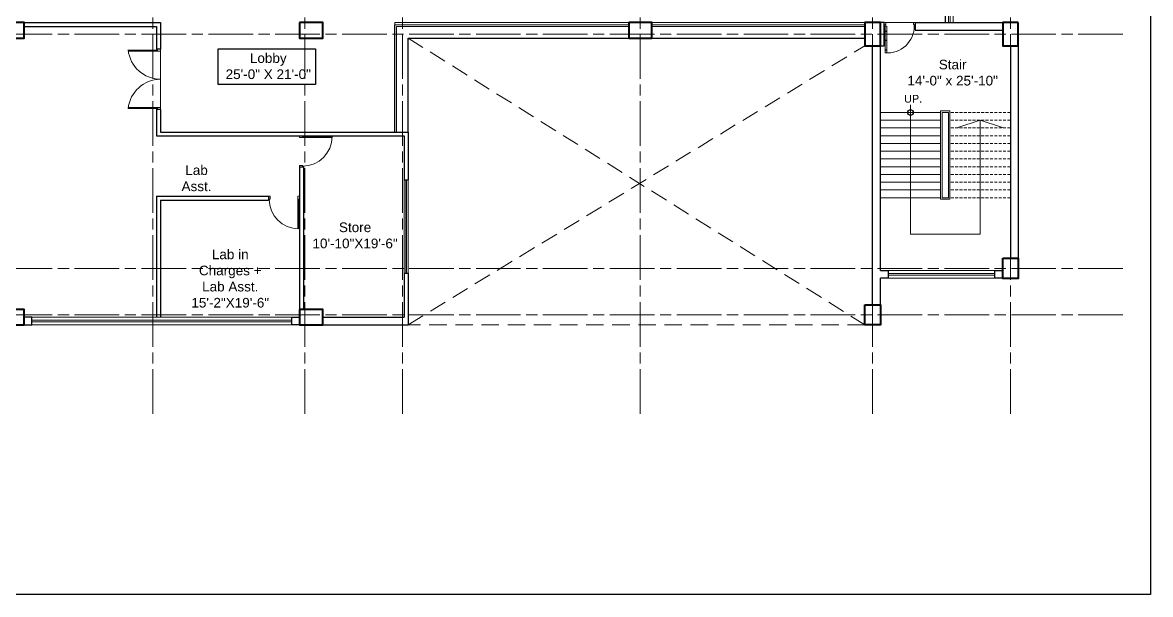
# Model space of a CAD drawing. Header units: inches. Extents: x -12 to 20935469, y -1604 to 24729220.
# Drawn here: x 20925480 to 20926937, y 24707850 to 24708587 of the extents above; entities that cross this region are included whole.
import ezdxf

# ---------------------------------------------------------------- set-up
doc = ezdxf.new("R2010")
doc.units = ezdxf.units.IN
doc.header["$LTSCALE"] = 0.03
doc.header["$MEASUREMENT"] = 0
doc.linetypes.add('ACAD_ISO08W100', pattern=[36, 24, -3, 6, -3])
doc.linetypes.add('DASHED2', pattern=[0.375, 0.25, -0.125])
for name, color, linetype, lineweight in [('column', 1, 'Continuous', 40), ('Door', 7, 'Continuous', 18), ('Dot', 253, 'Continuous', 0), ('Gas', 21, 'Continuous', 5), ('Grid Line', 252, 'Continuous', 18), ('Main Wall', 7, 'Continuous', 30), ('RAIL', 23, 'Continuous', 13), ('STAIR', 46, 'Continuous', 15), ('wind.', 150, 'Continuous', 20)]:
    doc.layers.add(name, color=color, linetype=linetype, lineweight=lineweight)
doc.layers.add('TEXT', color=7, linetype='Continuous')
doc.styles.add('2', font='swisscl.ttf')

# ---------------------------------------------------------------- blocks, each defined once
blk = doc.blocks.new('fff')
at = {"layer": 'Grid Line', "color": 252, "linetype": 'ACAD_ISO08W100', "lineweight": 9, "ltscale": 80, "true_color": 0x939598}
for p, q in [((20831844.3, 24723521.1), (20831844.3, 24724698.8)), ((20832040.8, 24723521.1), (20832040.8, 24724698.8)), ((20832166.8, 24723521.1), (20832166.8, 24724698.8)), ((20832473.8, 24723521.1), (20832473.8, 24724698.8)), ((20832773.8, 24723521.1), (20832773.8, 24724698.8)), ((20832951.8, 24723521.1), (20832951.8, 24724698.8)), ((20833096.9, 24724010.7), (20830726.1, 24724010.7)), ((20833096.9, 24723708.7), (20830726.1, 24723708.7)), ((20833096.9, 24723648.8), (20830726.1, 24723648.8))]:
    blk.add_line(p, q, dxfattribs=at)
blk = doc.blocks.new('Door_45')
at = {"layer": 'Door'}
for p, q in [((1.5, 5), (1.5, 44)), ((1.5, 40), (2.2, 40)), ((2.2, 40), (2.2, 39.5)), ((2.2, 39.5), (2.7, 39.5)), ((2.7, 39.5), (2.7, 40)), ((2.7, 40), (3.5, 40)), ((3.5, 44), (3.5, 5)), ((1.5, 25.8), (2.2, 25.8)), ((2.2, 25.8), (2.2, 25.3)), ((2.2, 25.3), (2.7, 25.3)), ((2.7, 25.8), (3.5, 25.8)), ((2.7, 25.3), (2.7, 25.8)), ((0, 0), (0, 5)), ((0, 5), (1.5, 5)), ((1.5, 12.6), (2.2, 12.6)), ((3.5, 5), (1.5, 5)), ((1.5, 5), (1.5, 3)), ((1.5, 3), (2.5, 3)), ((2.2, 12.6), (2.2, 13.1)), ((2.2, 13.1), (2.7, 13.1)), ((2.5, 3), (2.5, 0)), ((2.7, 13.1), (2.7, 12.6)), ((2.7, 12.6), (3.5, 12.6)), ((42.5, 3), (42.5, 0)), ((43.5, 3), (42.5, 3)), ((45, 5), (43.5, 5)), ((43.5, 5), (43.5, 3)), ((45, 0), (45, 5)), ((2.5, 0), (0, 0)), ((42.5, 0), (45, 0))]:
    blk.add_line(p, q, dxfattribs=at)
blk.add_arc((4.7, 5.3), 38.8, 359.6233, 94.6685, dxfattribs=at)
blk = doc.blocks.new('$D40')
at = {"layer": 'Door'}
for p, q in [((1, 4), (1, 42)), ((2, 0), (2, 42)), ((1, 5), (0, 5)), ((2, 0), (0, 0)), ((2, 4), (1, 4)), ((39, 4), (38, 4)), ((38, 4), (38, 0)), ((40, 0), (38, 0)), ((40, 5), (39, 5)), ((39, 5), (39, 4))]:
    blk.add_line(p, q, dxfattribs=at)
blk.add_arc((1, 4), 38, 0, 90, dxfattribs=at)

msp = doc.modelspace()

# ---------------------------------------------------------------- linework, layer by layer
for p, q in [((20925961.2, 24708446.5), (20925961.2, 24708584.5)), ((20925978.2, 24708446.3), (20925978.2, 24708567.5)), ((20925978.2, 24708567.5), (20926263.1, 24708567.5)), ((20926293.1, 24708567.5), (20926568.1, 24708567.5))]:
    msp.add_line(p, q)
msp.add_lwpolyline([(20925733.1, 24708553.7), (20925858.7, 24708553.7), (20925858.7, 24708507.5), (20925733.1, 24708507.5)], close=True)
msp.add_circle((20926626.9, 24708471.5), 3.61)
at = {"layer": 'column', "lineweight": 40, "ltscale": 20}
for points in [[(20925452.5, 24708587.5), (20925452.5, 24708567.5), (20925482.5, 24708567.5), (20925482.5, 24708587.5)], [(20925838, 24708587.5), (20925838, 24708567.5), (20925868, 24708567.5), (20925868, 24708587.5)], [(20925838, 24708587.5), (20925838, 24708567.5), (20925868, 24708567.5), (20925868, 24708587.5)], [(20926263.1, 24708587.5), (20926263.1, 24708567.5), (20926293.1, 24708567.5), (20926293.1, 24708587.5)], [(20926588.1, 24708587.5), (20926568.1, 24708587.5), (20926568.1, 24708557.5), (20926588.1, 24708557.5)], [(20926766, 24708587.5), (20926746, 24708587.5), (20926746, 24708557.5), (20926766, 24708557.5)], [(20926746, 24708283.5), (20926766, 24708283.5), (20926766, 24708257.5), (20926746, 24708257.5)], [(20925452.5, 24708217.5), (20925452.5, 24708197.5), (20925482.5, 24708197.5), (20925482.5, 24708217.5)], [(20925838, 24708217.5), (20925838, 24708197.5), (20925868, 24708197.5), (20925868, 24708217.5)], [(20926568.1, 24708223.5), (20926588.1, 24708223.5), (20926588.1, 24708197.5), (20926568.1, 24708197.5)]]:
    msp.add_lwpolyline(points, close=True, dxfattribs=at)
at = {"layer": 'Defpoints'}
msp.add_lwpolyline([(20924497.9, 24709308.2), (20926936.8, 24709308.2), (20926936.8, 24707849.7), (20924497.9, 24707849.7)], close=True, dxfattribs=at)
at = {"layer": 'Door'}
for p, q in [((20925654.7, 24708552.1), (20925616.8, 24708552.1)), ((20925653.4, 24708552.1), (20925653.4, 24708553.4)), ((20925654.7, 24708550.8), (20925654.7, 24708552.1)), ((20925658.4, 24708550.8), (20925658.4, 24708553.4)), ((20925658.4, 24708550.8), (20925616.8, 24708550.8)), ((20925658.4, 24708478), (20925616.8, 24708478)), ((20925654.7, 24708476.7), (20925616.8, 24708476.7)), ((20925653.4, 24708476.7), (20925653.4, 24708475.4)), ((20925654.7, 24708478), (20925654.7, 24708476.7)), ((20925658.4, 24708478), (20925658.4, 24708475.4))]:
    msp.add_line(p, q, dxfattribs=at)
for centre, start, end in [((20925658.8, 24708556.7), 186.2217, 269.4094), ((20925658.8, 24708472.1), 90.5906, 173.7783)]:
    msp.add_arc(centre, 42.3, start, end, dxfattribs=at)
at = {"layer": 'Dot', "color": 0, "linetype": 'DASHED2', "lineweight": 20, "ltscale": 3000}
for p, q in [((20925978.2, 24708567.5), (20926568.1, 24708197.5)), ((20925978.2, 24708197.5), (20926568.1, 24708557.5)), ((20926568.1, 24708197.5), (20925978.2, 24708197.5))]:
    msp.add_line(p, q, dxfattribs=at)
at = {"layer": 'Gas', "color": 0, "lineweight": 5}
for points in [[(20926665.9, 24708473.5), (20926677.9, 24708473.5), (20926677.9, 24708359.5), (20926665.9, 24708359.5)], [(20926667.9, 24708471.5), (20926675.9, 24708471.5), (20926675.9, 24708361.5), (20926667.9, 24708361.5)]]:
    msp.add_lwpolyline(points, close=True, dxfattribs=at)
at = {"layer": 'Main Wall', "lineweight": 30}
for p, q in [((20925482.5, 24708587.5), (20925658.4, 24708587.5)), ((20925482.5, 24708582.5), (20925653.4, 24708582.5)), ((20925653.4, 24708582.5), (20925653.4, 24708553.4)), ((20925658.4, 24708587.5), (20925658.4, 24708553.4)), ((20926578.1, 24708587.5), (20926588.1, 24708587.5)), ((20926593.1, 24708587.5), (20926588.1, 24708587.5)), ((20926593.1, 24708557.5), (20926593.1, 24708587.5)), ((20926633.1, 24708587.5), (20926746, 24708587.5)), ((20926633.1, 24708587.5), (20926633.1, 24708577.5)), ((20926633.1, 24708577.5), (20926746, 24708577.5)), ((20925658.4, 24708553.4), (20925653.4, 24708553.4)), ((20926578.1, 24708223.5), (20926578.1, 24708557.5)), ((20926588.1, 24708267.6), (20926588.1, 24708557.5)), ((20926588.1, 24708557.5), (20926593.1, 24708557.5)), ((20926756, 24708557.5), (20926756, 24708283.5)), ((20926766, 24708557.5), (20926766, 24708283.5)), ((20925653.4, 24708475.4), (20925653.4, 24708441.3)), ((20925658.4, 24708475.4), (20925653.4, 24708475.4)), ((20925658.4, 24708475.4), (20925658.4, 24708446.3)), ((20925653.4, 24708441.3), (20925973.2, 24708441.3)), ((20925658.4, 24708446.3), (20925978.2, 24708446.3)), ((20925973.2, 24708441.3), (20925973.2, 24708384.4)), ((20925978.2, 24708446.3), (20925978.2, 24708384.4)), ((20925838, 24708401.3), (20925843, 24708401.3)), ((20925838, 24708401.3), (20925838, 24708217.5)), ((20925843, 24708401.3), (20925843, 24708217.5)), ((20925973.2, 24708384.4), (20925978.2, 24708384.4)), ((20925653.4, 24708363.5), (20925653.4, 24708207.5)), ((20925653.4, 24708363.5), (20925798, 24708363.5)), ((20925798, 24708363.5), (20925798, 24708358.5)), ((20925658.4, 24708358.5), (20925658.4, 24708207.5)), ((20925658.4, 24708358.5), (20925798, 24708358.5)), ((20925973.2, 24708264.4), (20925973.2, 24708207.5)), ((20925973.2, 24708264.4), (20925978.2, 24708264.4)), ((20925978.2, 24708264.4), (20925978.2, 24708197.5)), ((20926598.1, 24708267.6), (20926598.1, 24708257.6)), ((20926588.1, 24708223.5), (20926588.1, 24708257.6)), ((20925868, 24708207.5), (20925973.2, 24708207.5)), ((20925868, 24708197.5), (20925978.2, 24708197.5))]:
    msp.add_line(p, q, dxfattribs=at)
for points in [[(20926588.1, 24708267.6), (20926598.1, 24708267.6)], [(20926746, 24708257.6), (20926736, 24708257.6), (20926736, 24708267.6), (20926746, 24708267.6)], [(20926598.1, 24708257.6), (20926588.1, 24708257.6)], [(20925482.5, 24708197.5), (20925492.5, 24708197.5), (20925492.5, 24708207.5), (20925482.5, 24708207.5)], [(20925838, 24708197.5), (20925828, 24708197.5), (20925828, 24708207.5), (20925838, 24708207.5)]]:
    msp.add_lwpolyline(points, dxfattribs=at)
at = {"layer": 'RAIL', "lineweight": 9}
for p, q in [((20926626.9, 24708481.2), (20926626.9, 24708314.5)), ((20926587.9, 24708451.5), (20926665.9, 24708451.5)), ((20926686.9, 24708451.5), (20926716.9, 24708461.5)), ((20926716.9, 24708314.5), (20926716.9, 24708461.5)), ((20926716.9, 24708461.5), (20926746.9, 24708451.5)), ((20926626.9, 24708314.5), (20926716.9, 24708314.5))]:
    msp.add_line(p, q, dxfattribs=at)
at = {"layer": 'STAIR', "color": 32, "lineweight": 5}
for p, q in [((20926665.9, 24708471.5), (20926587.9, 24708471.5)), ((20926665.9, 24708461.5), (20926587.9, 24708461.5)), ((20926647.9, 24708451.5), (20926587.9, 24708451.5)), ((20926665.9, 24708441.5), (20926587.9, 24708441.5)), ((20926665.9, 24708431.5), (20926587.9, 24708431.5)), ((20926665.9, 24708421.5), (20926587.9, 24708421.5)), ((20926665.9, 24708411.5), (20926587.9, 24708411.5)), ((20926665.9, 24708401.5), (20926587.9, 24708401.5)), ((20926665.9, 24708391.5), (20926587.9, 24708391.5)), ((20926665.9, 24708381.5), (20926587.9, 24708381.5)), ((20926665.9, 24708371.5), (20926587.9, 24708371.5)), ((20926665.9, 24708361.5), (20926587.9, 24708361.5))]:
    msp.add_line(p, q, dxfattribs=at)
at = {"layer": 'STAIR', "color": 32, "linetype": 'DASHED2', "lineweight": 5, "ltscale": 500}
for p, q in [((20926755.9, 24708471.5), (20926677.9, 24708471.5)), ((20926755.9, 24708461.5), (20926677.9, 24708461.5)), ((20926755.9, 24708451.5), (20926677.9, 24708451.5)), ((20926755.9, 24708441.5), (20926677.9, 24708441.5)), ((20926755.9, 24708431.5), (20926677.9, 24708431.5)), ((20926755.9, 24708421.5), (20926677.9, 24708421.5)), ((20926755.9, 24708411.5), (20926677.9, 24708411.5)), ((20926755.9, 24708401.5), (20926677.9, 24708401.5)), ((20926755.9, 24708391.5), (20926677.9, 24708391.5)), ((20926755.9, 24708381.5), (20926677.9, 24708381.5)), ((20926755.9, 24708371.5), (20926677.9, 24708371.5)), ((20926755.9, 24708361.5), (20926677.9, 24708361.5))]:
    msp.add_line(p, q, dxfattribs=at)
at = {"layer": 'wind.', "lineweight": 5}
for p, q in [((20926672, 24708587.5), (20926672, 24708707.6)), ((20926676, 24708587.5), (20926676, 24708707.6)), ((20926678, 24708587.5), (20926678, 24708707.6)), ((20926682, 24708587.5), (20926682, 24708707.6)), ((20925961.2, 24708584.5), (20926263.1, 24708584.5)), ((20925963.2, 24708582.5), (20926263.1, 24708582.5)), ((20925963.2, 24708446.3), (20925963.2, 24708582.5)), ((20926293.1, 24708584.5), (20926568.1, 24708584.5)), ((20926293.1, 24708582.5), (20926568.1, 24708582.5)), ((20925973.2, 24708384.4), (20925973.2, 24708264.4)), ((20925975.2, 24708384.4), (20925975.2, 24708264.4)), ((20925976.2, 24708384.4), (20925976.2, 24708264.4)), ((20925978.2, 24708384.4), (20925978.2, 24708264.4)), ((20926736, 24708267.6), (20926598.1, 24708267.6)), ((20926736, 24708263.6), (20926598.1, 24708263.6)), ((20926736, 24708261.6), (20926598.1, 24708261.6)), ((20926736, 24708257.6), (20926598.1, 24708257.6)), ((20925828, 24708207.5), (20925492.5, 24708207.5)), ((20925828, 24708203.5), (20925492.5, 24708203.5)), ((20925828, 24708201.5), (20925492.5, 24708201.5)), ((20925828, 24708197.5), (20925492.5, 24708197.5))]:
    msp.add_line(p, q, dxfattribs=at)
msp.add_lwpolyline([(20924836.5, 24708587.5), (20924836.5, 24708707.8), (20925658.4, 24708707.5), (20925658.4, 24709022.4), (20925838, 24709022.5), (20925838, 24708707.5), (20926671.9, 24708707.5), (20926671.9, 24708587.5), (20925961.2, 24708587.5), (20925961.2, 24708446.3), (20925658.4, 24708446.3), (20925658.4, 24708587.5)], close=True, dxfattribs=at)

# ---------------------------------------------------------------- block references
msp.add_blockref('fff', (93804.3, -15438.3))
at = {"layer": 'Door', "color": 250, "ltscale": 20, "xscale": -0.8888888888759539, "yscale": 0.8888888888759539, "zscale": 0.8888888888759539, "rotation": 180}
msp.add_blockref('Door_45', (20926593.1, 24708587.5), dxfattribs=at)
at = {"layer": 'Door'}
for p, rotation in [((20925838, 24708441.3), 270), ((20925838, 24708363.5), 180)]:
    msp.add_blockref('$D40', p, dxfattribs=dict(at, rotation=rotation))

# ---------------------------------------------------------------- texts
at = {"layer": 'TEXT', "color": 30, "lineweight": 5, "ltscale": 20, "attachment_point": 2, "style": '2'}
for s, width, gutter_width, insert, char_height in [('\\pxsm1,qc;{\\fArial|b0|i0|c0|p34;\\C0;Lobby\\P25\'-0" X 21\'-0" }', 146.388, 0.75, (20925797.7, 24708547.9), 12.476), ('\\pxsm1;{\\fArial|b0|i0|c0|p34;\\C0;Stair\\P14\'-0" x 25\'-10"  }', 114.807, 0.282, (20926681.4, 24708539.6), 12.476), ('{\\fArial|b0|i0|c0|p34;\\C0;UP.}', 104.76, 0.5, (20926630.4, 24708494.2), 10), ('{\\fArial|b0|i0|c0|p34;\\C0;Lab Asst. }', 49.47, 0.5, (20925705.1, 24708403.3), 12.476), ('{\\fArial|b0|i0|c0|p34;\\C0;Store\\P10\'-10"X19\'-6"}', 104.76, 0.5, (20925909.8, 24708329.6), 12.476), ('{\\fArial|b0|i0|c0|p34;\\C0;Lab in Charges + Lab Asst. \\P15\'-2"X19\'-6"}', 104.76, 0.5, (20925748.6, 24708294.7), 12.476)]:
    msp.add_mtext_dynamic_manual_height_columns(s, width=width, gutter_width=gutter_width, heights=[0], dxfattribs=dict(at, insert=insert, char_height=char_height))

doc.saveas('drawing.dxf')
